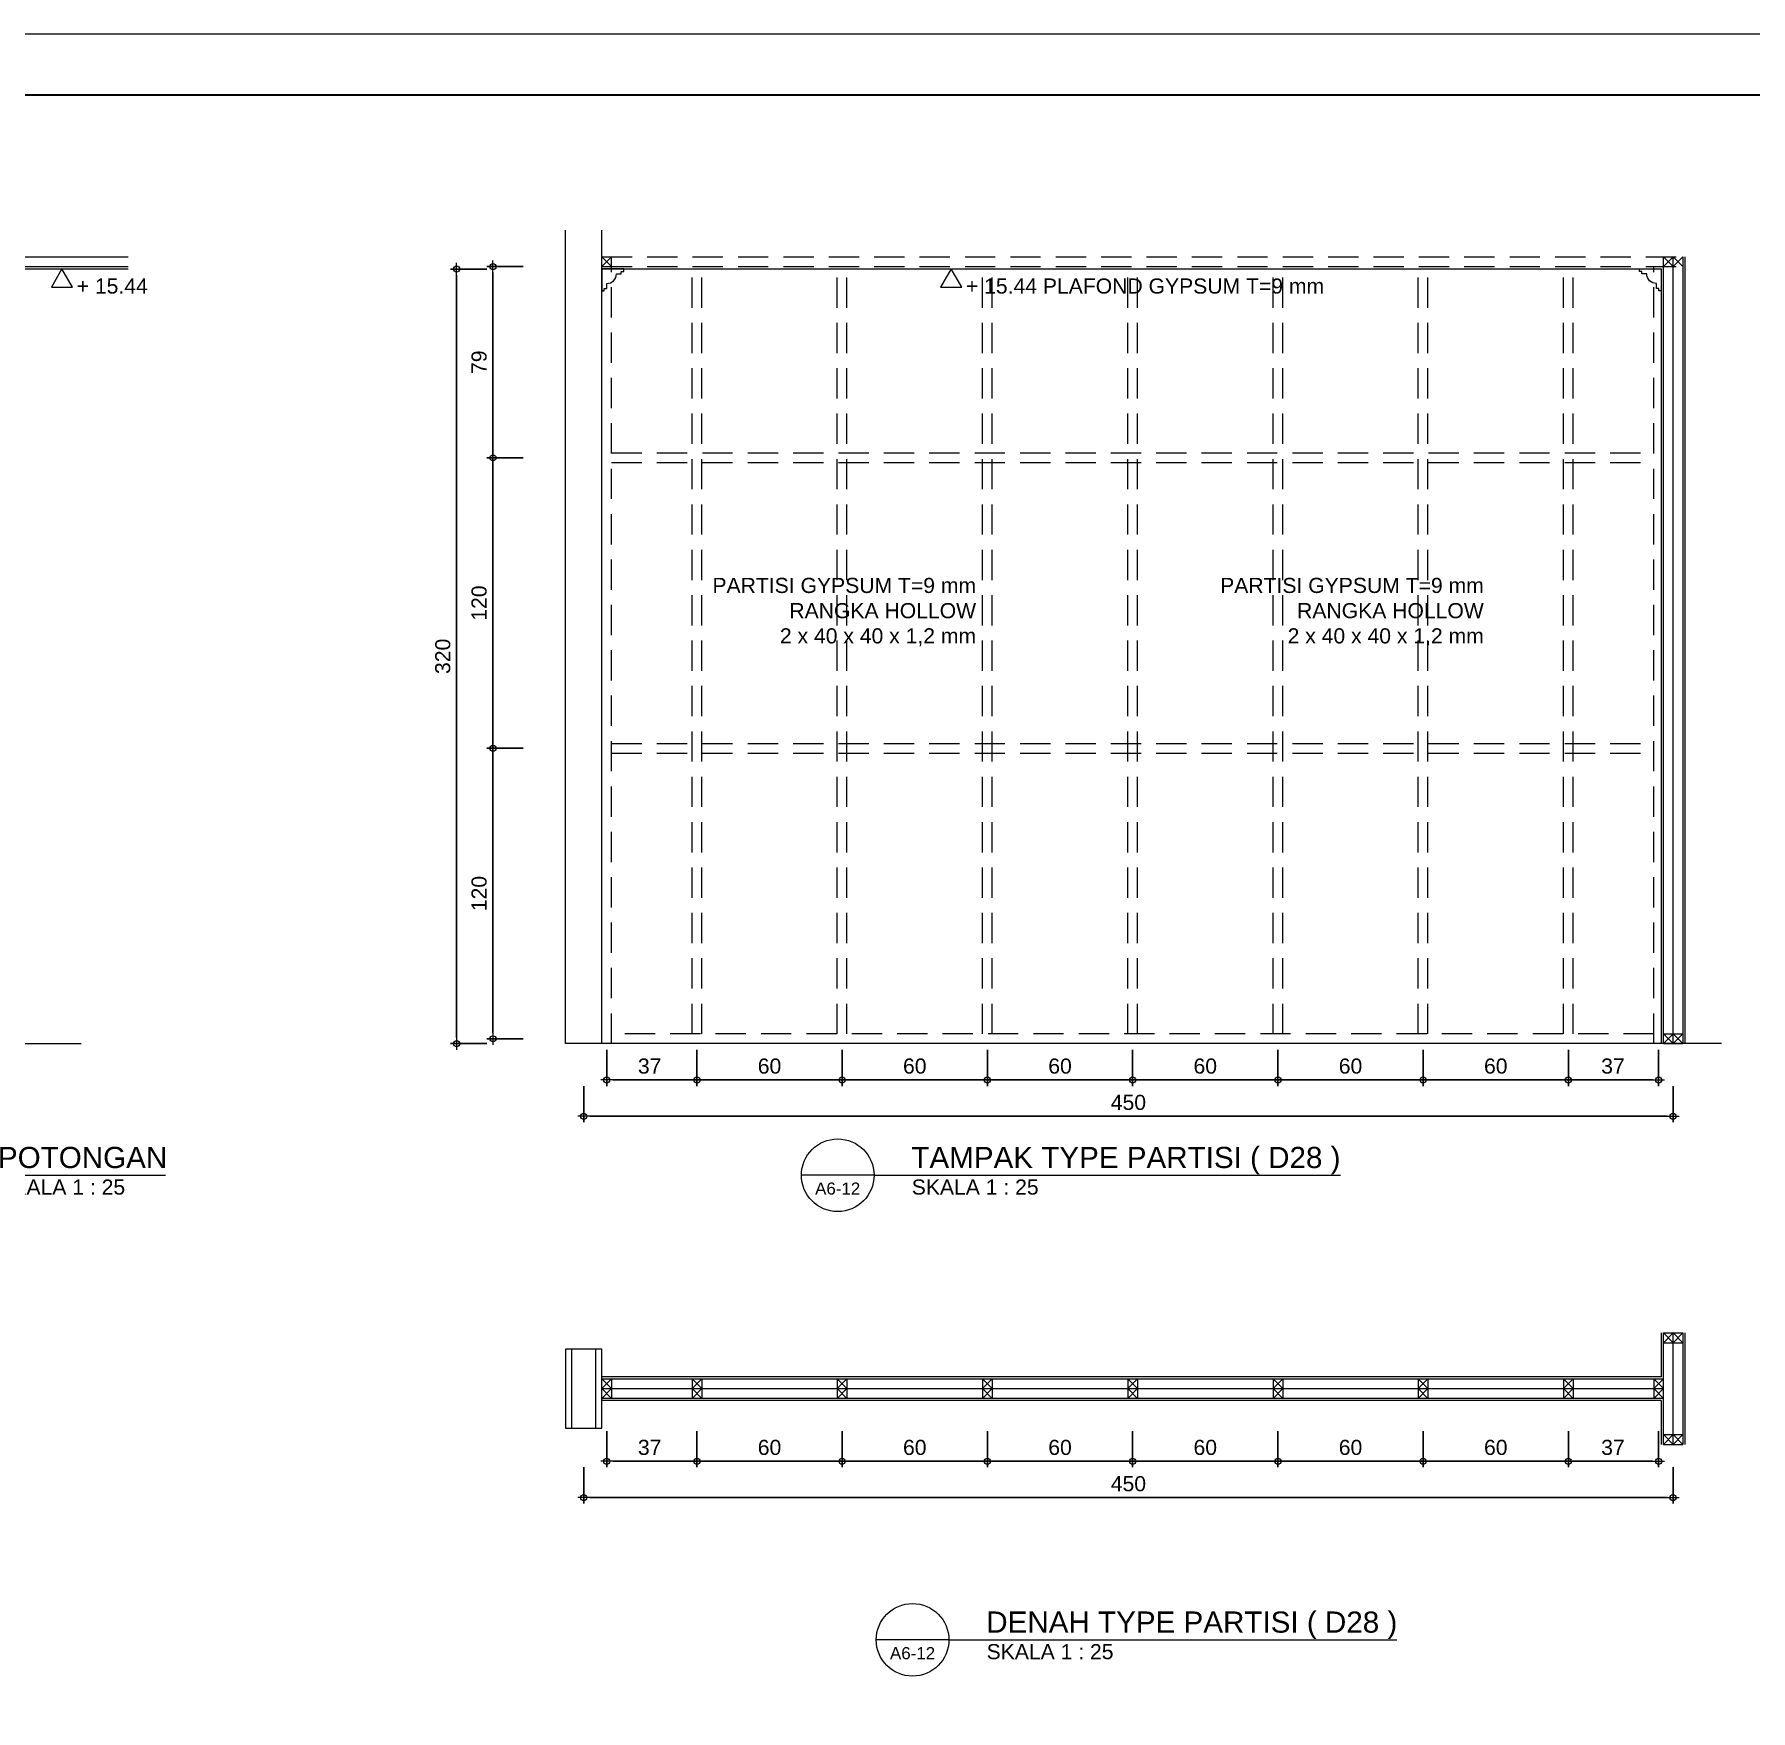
# Model space of a CAD drawing. Header units: millimetres. Extents: x -11 to 1625, y -267 to 180.
# Drawn here: x 940.45 to 968.81, y -19.7 to 8 of the extents above; entities that cross this region are included whole.
import ezdxf
from ezdxf.enums import TextEntityAlignment as Align

# ---------------------------------------------------------------- set-up
doc = ezdxf.new("R2010")
doc.units = ezdxf.units.MM
doc.linetypes.add('HIDDEN', pattern=[0.375, 0.25, -0.125])
for name, color, linetype, lineweight in [('ars', 11, 'Continuous', 5), ('dinding', 5, 'Continuous', 15), ('GRS KOP', 1, 'Continuous', 35), ('kop', 7, 'Continuous', 20), ('lan', 7, 'Continuous', 15), ('not', 7, 'Continuous', 20), ('PARTISI', 190, 'Continuous', 9), ('pla', 213, 'Continuous', 15), ('tem', 5, 'Continuous', 20), ('u', 6, 'Continuous', 20)]:
    doc.layers.add(name, color=color, linetype=linetype, lineweight=lineweight)
doc.styles.add('BARU', font='complex.shx')
doc.styles.add('S', font='SIMPLEX', dxfattribs={"width": 1.1})
doc.styles.get("Standard").update_dxf_attribs({"font": 'ARIALUNI.TTF'})
doc.dimstyles.new('SK-25', dxfattribs={"dimtxt": 0.25, "dimasz": 0.1, "dimexe": 0.1, "dimexo": 0, "dimgap": 0.1, "dimtad": 1, "dimdec": 0, "dimlfac": 25, "dimzin": 12, "dimdsep": 46, "dimtxsty": 'Standard', "dimblk": 'BULAT', "dimcen": 0.1, "dimclrd": 256, "dimadec": 0, "dimazin": 3, "dimtfac": 1, "dimtdec": 0, "dimtofl": 0, "dimtmove": 0, "dimatfit": 3, "dimldrblk": 'BULAT', "dimfxl": 0, "dimtolj": 1, "dimtzin": 0, "dimarcsym": 0})

# ---------------------------------------------------------------- blocks, each defined once
blk = doc.blocks.new('kop')
at = {"layer": 'GRS KOP'}
blk.add_lwpolyline([(1, 54), (83, 54), (83, 1), (1, 1)], close=True, dxfattribs=at)
at = {"layer": 'kop', "color": 7}
blk.add_line((84, 55), (0, 55), dxfattribs=at)
at = {"layer": 'kop', "style": 'BARU', "flags": 4}
for p, height in [((73.8, 5.4), 0.35), ((80.303, 5.382), 0.25), ((73.8, 4.9), 0.35), ((80.303, 4.882), 0.25), ((73.8, 4.4), 0.35), ((80.303, 4.382), 0.25)]:
    blk.add_attdef('-', p, '', height=height, dxfattribs=at)
at = {"layer": 'kop', "flags": 4}
for tag, p in [('AR-00', (78.057, 2.648)), ('00', (81.238, 2.647))]:
    blk.add_attdef(tag, text='', height=0.35, dxfattribs=at).set_placement(p, align=Align.MIDDLE)
blk = doc.blocks.new('PEILA')
blk.add_lwpolyline([(-0.188, -0.325), (0.188, -0.325), (0, 0)], close=True)
at = {"style": 'S', "width": 1.1, "flags": 4}
blk.add_attdef('CAT', (0.265, -0.289), '', height=0.2, dxfattribs=at)
blk = doc.blocks.new('Ndtpd')
blk.add_line((0.747, 0), (-0.747, 0))
blk.add_circle((0, 0), 0.747)
at = {"flags": 4}
for tag, height, p in [('NO', 0.5, (0, 0.148)), ('NOLBR', 0.3, (0, -0.398))]:
    blk.add_attdef(tag, text='', height=height, dxfattribs=at).set_placement(p, align=Align.CENTER)
for tag, p, height in [('NDTPD', (1.516, 0.148), 0.5), ('SKALA', (1.523, -0.398), 0.3)]:
    blk.add_attdef(tag, p, '', height=height, dxfattribs=at)
blk = doc.blocks.new('BULAT')
for p, q in [((-1, 0), (1, 0)), ((0, -1), (0, 1))]:
    blk.add_line(p, q)
blk.add_circle((0, 0), 0.5)
blk = doc.blocks.new('*D2703')
at = {"layer": 'Defpoints', "color": 0, "ltscale": 0.15}
for p in [(949.525, -15.679), (967.525, -15.679), (967.525, -16.179)]:
    blk.add_point(p, dxfattribs=at)
at = {"layer": 'u', "color": 0, "lineweight": -2, "ltscale": 0.15}
for p, q in [((949.525, -15.679), (949.525, -16.279)), ((967.525, -15.679), (967.525, -16.279))]:
    blk.add_line(p, q, dxfattribs=at)
at = {"layer": 'u', "lineweight": -2, "ltscale": 0.15}
blk.add_line((949.625, -16.179), (967.425, -16.179), dxfattribs=at)
at = {"layer": 'u', "lineweight": -2, "ltscale": 0.15, "xscale": 0.1, "yscale": 0.1, "zscale": 0.1, "rotation": 180}
blk.add_blockref('BULAT', (949.525, -16.179), dxfattribs=at)
at = {"layer": 'u', "lineweight": -2, "ltscale": 0.15, "xscale": 0.1, "yscale": 0.1, "zscale": 0.1}
blk.add_blockref('BULAT', (967.525, -16.179), dxfattribs=at)
at = {"layer": 'u', "color": 0, "ltscale": 0.15, "insert": (958.525, -15.951), "char_height": 0.25, "attachment_point": 5}
blk.add_mtext('\\A1;450', dxfattribs=at)
blk = doc.blocks.new('*D2704')
at = {"layer": 'Defpoints', "color": 0, "ltscale": 0.15}
for p in [(953.795, -15.079), (956.195, -15.079), (956.195, -15.579)]:
    blk.add_point(p, dxfattribs=at)
at = {"layer": 'u', "color": 0, "lineweight": -2, "ltscale": 0.15}
for p, q in [((953.795, -15.079), (953.795, -15.679)), ((956.195, -15.079), (956.195, -15.679))]:
    blk.add_line(p, q, dxfattribs=at)
at = {"layer": 'u', "lineweight": -2, "ltscale": 0.15}
blk.add_line((953.895, -15.579), (956.095, -15.579), dxfattribs=at)
at = {"layer": 'u', "lineweight": -2, "ltscale": 0.15, "xscale": 0.1, "yscale": 0.1, "zscale": 0.1, "rotation": 180}
blk.add_blockref('BULAT', (953.795, -15.579), dxfattribs=at)
at = {"layer": 'u', "lineweight": -2, "ltscale": 0.15, "xscale": 0.1, "yscale": 0.1, "zscale": 0.1}
blk.add_blockref('BULAT', (956.195, -15.579), dxfattribs=at)
at = {"layer": 'u', "color": 0, "ltscale": 0.15, "insert": (954.995, -15.351), "char_height": 0.25, "attachment_point": 5}
blk.add_mtext('\\A1;60', dxfattribs=at)
blk = doc.blocks.new('*D2705')
at = {"layer": 'Defpoints', "color": 0, "ltscale": 0.15}
for p in [(951.395, -15.079), (953.795, -15.079), (953.795, -15.579)]:
    blk.add_point(p, dxfattribs=at)
at = {"layer": 'u', "color": 0, "lineweight": -2, "ltscale": 0.15}
for p, q in [((951.395, -15.079), (951.395, -15.679)), ((953.795, -15.079), (953.795, -15.679))]:
    blk.add_line(p, q, dxfattribs=at)
at = {"layer": 'u', "lineweight": -2, "ltscale": 0.15}
blk.add_line((951.495, -15.579), (953.695, -15.579), dxfattribs=at)
at = {"layer": 'u', "lineweight": -2, "ltscale": 0.15, "xscale": 0.1, "yscale": 0.1, "zscale": 0.1, "rotation": 180}
blk.add_blockref('BULAT', (951.395, -15.579), dxfattribs=at)
at = {"layer": 'u', "lineweight": -2, "ltscale": 0.15, "xscale": 0.1, "yscale": 0.1, "zscale": 0.1}
blk.add_blockref('BULAT', (953.795, -15.579), dxfattribs=at)
at = {"layer": 'u', "color": 0, "ltscale": 0.15, "insert": (952.595, -15.351), "char_height": 0.25, "attachment_point": 5}
blk.add_mtext('\\A1;60', dxfattribs=at)
blk = doc.blocks.new('*D2706')
at = {"layer": 'Defpoints', "color": 0, "ltscale": 0.15}
for p in [(949.905, -15.079), (951.395, -15.079), (951.395, -15.579)]:
    blk.add_point(p, dxfattribs=at)
at = {"layer": 'u', "color": 0, "lineweight": -2, "ltscale": 0.15}
for p, q in [((949.905, -15.079), (949.905, -15.679)), ((951.395, -15.079), (951.395, -15.679))]:
    blk.add_line(p, q, dxfattribs=at)
at = {"layer": 'u', "lineweight": -2, "ltscale": 0.15}
blk.add_line((950.005, -15.579), (951.295, -15.579), dxfattribs=at)
at = {"layer": 'u', "lineweight": -2, "ltscale": 0.15, "xscale": 0.1, "yscale": 0.1, "zscale": 0.1, "rotation": 180}
blk.add_blockref('BULAT', (949.905, -15.579), dxfattribs=at)
at = {"layer": 'u', "lineweight": -2, "ltscale": 0.15, "xscale": 0.1, "yscale": 0.1, "zscale": 0.1}
blk.add_blockref('BULAT', (951.395, -15.579), dxfattribs=at)
at = {"layer": 'u', "color": 0, "ltscale": 0.15, "insert": (950.615, -15.351), "char_height": 0.25, "attachment_point": 5}
blk.add_mtext('\\A1;37', dxfattribs=at)
blk = doc.blocks.new('*D2707')
at = {"layer": 'Defpoints', "color": 0, "ltscale": 0.15}
for p in [(956.195, -15.079), (958.595, -15.079), (958.595, -15.579)]:
    blk.add_point(p, dxfattribs=at)
at = {"layer": 'u', "color": 0, "lineweight": -2, "ltscale": 0.15}
for p, q in [((956.195, -15.079), (956.195, -15.679)), ((958.595, -15.079), (958.595, -15.679))]:
    blk.add_line(p, q, dxfattribs=at)
at = {"layer": 'u', "lineweight": -2, "ltscale": 0.15}
blk.add_line((956.295, -15.579), (958.495, -15.579), dxfattribs=at)
at = {"layer": 'u', "lineweight": -2, "ltscale": 0.15, "xscale": 0.1, "yscale": 0.1, "zscale": 0.1, "rotation": 180}
blk.add_blockref('BULAT', (956.195, -15.579), dxfattribs=at)
at = {"layer": 'u', "lineweight": -2, "ltscale": 0.15, "xscale": 0.1, "yscale": 0.1, "zscale": 0.1}
blk.add_blockref('BULAT', (958.595, -15.579), dxfattribs=at)
at = {"layer": 'u', "color": 0, "ltscale": 0.15, "insert": (957.395, -15.351), "char_height": 0.25, "attachment_point": 5}
blk.add_mtext('\\A1;60', dxfattribs=at)
blk = doc.blocks.new('*D2708')
at = {"layer": 'Defpoints', "color": 0, "ltscale": 0.15}
for p in [(958.595, -15.079), (960.995, -15.079), (960.995, -15.579)]:
    blk.add_point(p, dxfattribs=at)
at = {"layer": 'u', "color": 0, "lineweight": -2, "ltscale": 0.15}
for p, q in [((958.595, -15.079), (958.595, -15.679)), ((960.995, -15.079), (960.995, -15.679))]:
    blk.add_line(p, q, dxfattribs=at)
at = {"layer": 'u', "lineweight": -2, "ltscale": 0.15}
blk.add_line((958.695, -15.579), (960.895, -15.579), dxfattribs=at)
at = {"layer": 'u', "lineweight": -2, "ltscale": 0.15, "xscale": 0.1, "yscale": 0.1, "zscale": 0.1, "rotation": 180}
blk.add_blockref('BULAT', (958.595, -15.579), dxfattribs=at)
at = {"layer": 'u', "lineweight": -2, "ltscale": 0.15, "xscale": 0.1, "yscale": 0.1, "zscale": 0.1}
blk.add_blockref('BULAT', (960.995, -15.579), dxfattribs=at)
at = {"layer": 'u', "color": 0, "ltscale": 0.15, "insert": (959.795, -15.351), "char_height": 0.25, "attachment_point": 5}
blk.add_mtext('\\A1;60', dxfattribs=at)
blk = doc.blocks.new('*D2709')
at = {"layer": 'Defpoints', "color": 0, "ltscale": 0.15}
for p in [(960.995, -15.079), (963.395, -15.079), (963.395, -15.579)]:
    blk.add_point(p, dxfattribs=at)
at = {"layer": 'u', "color": 0, "lineweight": -2, "ltscale": 0.15}
for p, q in [((960.995, -15.079), (960.995, -15.679)), ((963.395, -15.079), (963.395, -15.679))]:
    blk.add_line(p, q, dxfattribs=at)
at = {"layer": 'u', "lineweight": -2, "ltscale": 0.15}
blk.add_line((961.095, -15.579), (963.295, -15.579), dxfattribs=at)
at = {"layer": 'u', "lineweight": -2, "ltscale": 0.15, "xscale": 0.1, "yscale": 0.1, "zscale": 0.1, "rotation": 180}
blk.add_blockref('BULAT', (960.995, -15.579), dxfattribs=at)
at = {"layer": 'u', "lineweight": -2, "ltscale": 0.15, "xscale": 0.1, "yscale": 0.1, "zscale": 0.1}
blk.add_blockref('BULAT', (963.395, -15.579), dxfattribs=at)
at = {"layer": 'u', "color": 0, "ltscale": 0.15, "insert": (962.195, -15.351), "char_height": 0.25, "attachment_point": 5}
blk.add_mtext('\\A1;60', dxfattribs=at)
blk = doc.blocks.new('*D2710')
at = {"layer": 'Defpoints', "color": 0, "ltscale": 0.15}
for p in [(963.395, -15.079), (965.795, -15.079), (965.795, -15.579)]:
    blk.add_point(p, dxfattribs=at)
at = {"layer": 'u', "color": 0, "lineweight": -2, "ltscale": 0.15}
for p, q in [((963.395, -15.079), (963.395, -15.679)), ((965.795, -15.079), (965.795, -15.679))]:
    blk.add_line(p, q, dxfattribs=at)
at = {"layer": 'u', "lineweight": -2, "ltscale": 0.15}
blk.add_line((963.495, -15.579), (965.695, -15.579), dxfattribs=at)
at = {"layer": 'u', "lineweight": -2, "ltscale": 0.15, "xscale": 0.1, "yscale": 0.1, "zscale": 0.1, "rotation": 180}
blk.add_blockref('BULAT', (963.395, -15.579), dxfattribs=at)
at = {"layer": 'u', "lineweight": -2, "ltscale": 0.15, "xscale": 0.1, "yscale": 0.1, "zscale": 0.1}
blk.add_blockref('BULAT', (965.795, -15.579), dxfattribs=at)
at = {"layer": 'u', "color": 0, "ltscale": 0.15, "insert": (964.595, -15.351), "char_height": 0.25, "attachment_point": 5}
blk.add_mtext('\\A1;60', dxfattribs=at)
blk = doc.blocks.new('*D2711')
at = {"layer": 'Defpoints', "color": 0, "ltscale": 0.15}
for p in [(949.525, -9.378), (967.525, -9.378), (967.525, -9.878)]:
    blk.add_point(p, dxfattribs=at)
at = {"layer": 'u', "color": 0, "lineweight": -2, "ltscale": 0.15}
for p, q in [((949.525, -9.378), (949.525, -9.978)), ((967.525, -9.378), (967.525, -9.978))]:
    blk.add_line(p, q, dxfattribs=at)
at = {"layer": 'u', "lineweight": -2, "ltscale": 0.15}
blk.add_line((949.625, -9.878), (967.425, -9.878), dxfattribs=at)
at = {"layer": 'u', "lineweight": -2, "ltscale": 0.15, "xscale": 0.1, "yscale": 0.1, "zscale": 0.1, "rotation": 180}
blk.add_blockref('BULAT', (949.525, -9.878), dxfattribs=at)
at = {"layer": 'u', "lineweight": -2, "ltscale": 0.15, "xscale": 0.1, "yscale": 0.1, "zscale": 0.1}
blk.add_blockref('BULAT', (967.525, -9.878), dxfattribs=at)
at = {"layer": 'u', "color": 0, "ltscale": 0.15, "insert": (958.525, -9.65), "char_height": 0.25, "attachment_point": 5}
blk.add_mtext('\\A1;450', dxfattribs=at)
blk = doc.blocks.new('*D2712')
at = {"layer": 'Defpoints', "color": 0, "ltscale": 0.15}
for p in [(948.525, -3.798), (948.025, -8.598), (948.525, -8.598)]:
    blk.add_point(p, dxfattribs=at)
at = {"layer": 'u', "color": 0, "lineweight": -2, "ltscale": 0.15}
for p, q in [((948.525, -3.798), (947.925, -3.798)), ((948.525, -8.598), (947.925, -8.598))]:
    blk.add_line(p, q, dxfattribs=at)
at = {"layer": 'u', "lineweight": -2, "ltscale": 0.15}
blk.add_line((948.025, -3.898), (948.025, -8.498), dxfattribs=at)
at = {"layer": 'u', "lineweight": -2, "ltscale": 0.15, "xscale": 0.1, "yscale": 0.1, "zscale": 0.1}
for p, rotation in [((948.025, -3.798), 90), ((948.025, -8.598), 270)]:
    blk.add_blockref('BULAT', p, dxfattribs=dict(at, rotation=rotation))
at = {"layer": 'u', "color": 0, "ltscale": 0.15, "insert": (947.797, -6.198), "char_height": 0.25, "attachment_point": 5, "rotation": 90}
blk.add_mtext('\\A1;120', dxfattribs=at)
blk = doc.blocks.new('*D2713')
at = {"layer": 'Defpoints', "color": 0, "ltscale": 0.15}
for p in [(947.925, 4.122), (947.425, -8.678), (947.925, -8.678)]:
    blk.add_point(p, dxfattribs=at)
at = {"layer": 'u', "color": 0, "lineweight": -2, "ltscale": 0.15}
for p, q in [((947.925, 4.122), (947.325, 4.122)), ((947.925, -8.678), (947.325, -8.678))]:
    blk.add_line(p, q, dxfattribs=at)
at = {"layer": 'u', "lineweight": -2, "ltscale": 0.15}
blk.add_line((947.425, 4.022), (947.425, -8.578), dxfattribs=at)
at = {"layer": 'u', "lineweight": -2, "ltscale": 0.15, "xscale": 0.1, "yscale": 0.1, "zscale": 0.1}
for p, rotation in [((947.425, 4.122), 90), ((947.425, -8.678), 270)]:
    blk.add_blockref('BULAT', p, dxfattribs=dict(at, rotation=rotation))
at = {"layer": 'u', "color": 0, "ltscale": 0.15, "insert": (947.197, -2.278), "char_height": 0.25, "attachment_point": 5, "rotation": 90}
blk.add_mtext('\\A1;320', dxfattribs=at)
blk = doc.blocks.new('*D2714')
at = {"layer": 'Defpoints', "color": 0, "ltscale": 0.15}
for p in [(948.525, 1.002), (948.025, -3.798), (948.525, -3.798)]:
    blk.add_point(p, dxfattribs=at)
at = {"layer": 'u', "color": 0, "lineweight": -2, "ltscale": 0.15}
for p, q in [((948.525, 1.002), (947.925, 1.002)), ((948.525, -3.798), (947.925, -3.798))]:
    blk.add_line(p, q, dxfattribs=at)
at = {"layer": 'u', "lineweight": -2, "ltscale": 0.15}
blk.add_line((948.025, 0.902), (948.025, -3.698), dxfattribs=at)
at = {"layer": 'u', "lineweight": -2, "ltscale": 0.15, "xscale": 0.1, "yscale": 0.1, "zscale": 0.1}
for p, rotation in [((948.025, 1.002), 90), ((948.025, -3.798), 270)]:
    blk.add_blockref('BULAT', p, dxfattribs=dict(at, rotation=rotation))
at = {"layer": 'u', "color": 0, "ltscale": 0.15, "insert": (947.797, -1.398), "char_height": 0.25, "attachment_point": 5, "rotation": 90}
blk.add_mtext('\\A1;120', dxfattribs=at)
blk = doc.blocks.new('*D2715')
at = {"layer": 'Defpoints', "color": 0, "ltscale": 0.15}
for p in [(948.525, 4.162), (948.025, 1.002), (948.525, 1.002)]:
    blk.add_point(p, dxfattribs=at)
at = {"layer": 'u', "color": 0, "lineweight": -2, "ltscale": 0.15}
for p, q in [((948.525, 4.162), (947.925, 4.162)), ((948.525, 1.002), (947.925, 1.002))]:
    blk.add_line(p, q, dxfattribs=at)
at = {"layer": 'u', "lineweight": -2, "ltscale": 0.15}
blk.add_line((948.025, 4.062), (948.025, 1.102), dxfattribs=at)
at = {"layer": 'u', "lineweight": -2, "ltscale": 0.15, "xscale": 0.1, "yscale": 0.1, "zscale": 0.1}
for p, rotation in [((948.025, 4.162), 90), ((948.025, 1.002), 270)]:
    blk.add_blockref('BULAT', p, dxfattribs=dict(at, rotation=rotation))
at = {"layer": 'u', "color": 0, "ltscale": 0.15, "insert": (947.797, 2.582), "char_height": 0.25, "attachment_point": 5, "rotation": 90}
blk.add_mtext('\\A1;79', dxfattribs=at)
blk = doc.blocks.new('*D2716')
at = {"layer": 'Defpoints', "color": 0, "ltscale": 0.15}
for p in [(965.795, -15.079), (967.285, -15.079), (967.285, -15.579)]:
    blk.add_point(p, dxfattribs=at)
at = {"layer": 'u', "color": 0, "lineweight": -2, "ltscale": 0.15}
for p, q in [((965.795, -15.079), (965.795, -15.679)), ((967.285, -15.079), (967.285, -15.679))]:
    blk.add_line(p, q, dxfattribs=at)
at = {"layer": 'u', "lineweight": -2, "ltscale": 0.15}
blk.add_line((965.895, -15.579), (967.185, -15.579), dxfattribs=at)
at = {"layer": 'u', "lineweight": -2, "ltscale": 0.15, "xscale": 0.1, "yscale": 0.1, "zscale": 0.1, "rotation": 180}
blk.add_blockref('BULAT', (965.795, -15.579), dxfattribs=at)
at = {"layer": 'u', "lineweight": -2, "ltscale": 0.15, "xscale": 0.1, "yscale": 0.1, "zscale": 0.1}
blk.add_blockref('BULAT', (967.285, -15.579), dxfattribs=at)
at = {"layer": 'u', "color": 0, "ltscale": 0.15, "insert": (966.531, -15.351), "char_height": 0.25, "attachment_point": 5}
blk.add_mtext('\\A1;37', dxfattribs=at)
blk = doc.blocks.new('*D2717')
at = {"layer": 'Defpoints', "color": 0, "ltscale": 0.15}
for p in [(953.795, -8.778), (956.195, -8.778), (956.195, -9.278)]:
    blk.add_point(p, dxfattribs=at)
at = {"layer": 'u', "color": 0, "lineweight": -2, "ltscale": 0.15}
for p, q in [((953.795, -8.778), (953.795, -9.378)), ((956.195, -8.778), (956.195, -9.378))]:
    blk.add_line(p, q, dxfattribs=at)
at = {"layer": 'u', "lineweight": -2, "ltscale": 0.15}
blk.add_line((953.895, -9.278), (956.095, -9.278), dxfattribs=at)
at = {"layer": 'u', "lineweight": -2, "ltscale": 0.15, "xscale": 0.1, "yscale": 0.1, "zscale": 0.1, "rotation": 180}
blk.add_blockref('BULAT', (953.795, -9.278), dxfattribs=at)
at = {"layer": 'u', "lineweight": -2, "ltscale": 0.15, "xscale": 0.1, "yscale": 0.1, "zscale": 0.1}
blk.add_blockref('BULAT', (956.195, -9.278), dxfattribs=at)
at = {"layer": 'u', "color": 0, "ltscale": 0.15, "insert": (954.995, -9.05), "char_height": 0.25, "attachment_point": 5}
blk.add_mtext('\\A1;60', dxfattribs=at)
blk = doc.blocks.new('*D2718')
at = {"layer": 'Defpoints', "color": 0, "ltscale": 0.15}
for p in [(951.395, -8.778), (953.795, -8.778), (953.795, -9.278)]:
    blk.add_point(p, dxfattribs=at)
at = {"layer": 'u', "color": 0, "lineweight": -2, "ltscale": 0.15}
for p, q in [((951.395, -8.778), (951.395, -9.378)), ((953.795, -8.778), (953.795, -9.378))]:
    blk.add_line(p, q, dxfattribs=at)
at = {"layer": 'u', "lineweight": -2, "ltscale": 0.15}
blk.add_line((951.495, -9.278), (953.695, -9.278), dxfattribs=at)
at = {"layer": 'u', "lineweight": -2, "ltscale": 0.15, "xscale": 0.1, "yscale": 0.1, "zscale": 0.1, "rotation": 180}
blk.add_blockref('BULAT', (951.395, -9.278), dxfattribs=at)
at = {"layer": 'u', "lineweight": -2, "ltscale": 0.15, "xscale": 0.1, "yscale": 0.1, "zscale": 0.1}
blk.add_blockref('BULAT', (953.795, -9.278), dxfattribs=at)
at = {"layer": 'u', "color": 0, "ltscale": 0.15, "insert": (952.595, -9.05), "char_height": 0.25, "attachment_point": 5}
blk.add_mtext('\\A1;60', dxfattribs=at)
blk = doc.blocks.new('*D2719')
at = {"layer": 'Defpoints', "color": 0, "ltscale": 0.15}
for p in [(949.905, -8.778), (951.395, -8.778), (951.395, -9.278)]:
    blk.add_point(p, dxfattribs=at)
at = {"layer": 'u', "color": 0, "lineweight": -2, "ltscale": 0.15}
for p, q in [((949.905, -8.778), (949.905, -9.378)), ((951.395, -8.778), (951.395, -9.378))]:
    blk.add_line(p, q, dxfattribs=at)
at = {"layer": 'u', "lineweight": -2, "ltscale": 0.15}
blk.add_line((950.005, -9.278), (951.295, -9.278), dxfattribs=at)
at = {"layer": 'u', "lineweight": -2, "ltscale": 0.15, "xscale": 0.1, "yscale": 0.1, "zscale": 0.1, "rotation": 180}
blk.add_blockref('BULAT', (949.905, -9.278), dxfattribs=at)
at = {"layer": 'u', "lineweight": -2, "ltscale": 0.15, "xscale": 0.1, "yscale": 0.1, "zscale": 0.1}
blk.add_blockref('BULAT', (951.395, -9.278), dxfattribs=at)
at = {"layer": 'u', "color": 0, "ltscale": 0.15, "insert": (950.615, -9.05), "char_height": 0.25, "attachment_point": 5}
blk.add_mtext('\\A1;37', dxfattribs=at)
blk = doc.blocks.new('*D2720')
at = {"layer": 'Defpoints', "color": 0, "ltscale": 0.15}
for p in [(956.195, -8.778), (958.595, -8.778), (958.595, -9.278)]:
    blk.add_point(p, dxfattribs=at)
at = {"layer": 'u', "color": 0, "lineweight": -2, "ltscale": 0.15}
for p, q in [((956.195, -8.778), (956.195, -9.378)), ((958.595, -8.778), (958.595, -9.378))]:
    blk.add_line(p, q, dxfattribs=at)
at = {"layer": 'u', "lineweight": -2, "ltscale": 0.15}
blk.add_line((956.295, -9.278), (958.495, -9.278), dxfattribs=at)
at = {"layer": 'u', "lineweight": -2, "ltscale": 0.15, "xscale": 0.1, "yscale": 0.1, "zscale": 0.1, "rotation": 180}
blk.add_blockref('BULAT', (956.195, -9.278), dxfattribs=at)
at = {"layer": 'u', "lineweight": -2, "ltscale": 0.15, "xscale": 0.1, "yscale": 0.1, "zscale": 0.1}
blk.add_blockref('BULAT', (958.595, -9.278), dxfattribs=at)
at = {"layer": 'u', "color": 0, "ltscale": 0.15, "insert": (957.395, -9.05), "char_height": 0.25, "attachment_point": 5}
blk.add_mtext('\\A1;60', dxfattribs=at)
blk = doc.blocks.new('*D2721')
at = {"layer": 'Defpoints', "color": 0, "ltscale": 0.15}
for p in [(958.595, -8.778), (960.995, -8.778), (960.995, -9.278)]:
    blk.add_point(p, dxfattribs=at)
at = {"layer": 'u', "color": 0, "lineweight": -2, "ltscale": 0.15}
for p, q in [((958.595, -8.778), (958.595, -9.378)), ((960.995, -8.778), (960.995, -9.378))]:
    blk.add_line(p, q, dxfattribs=at)
at = {"layer": 'u', "lineweight": -2, "ltscale": 0.15}
blk.add_line((958.695, -9.278), (960.895, -9.278), dxfattribs=at)
at = {"layer": 'u', "lineweight": -2, "ltscale": 0.15, "xscale": 0.1, "yscale": 0.1, "zscale": 0.1, "rotation": 180}
blk.add_blockref('BULAT', (958.595, -9.278), dxfattribs=at)
at = {"layer": 'u', "lineweight": -2, "ltscale": 0.15, "xscale": 0.1, "yscale": 0.1, "zscale": 0.1}
blk.add_blockref('BULAT', (960.995, -9.278), dxfattribs=at)
at = {"layer": 'u', "color": 0, "ltscale": 0.15, "insert": (959.795, -9.05), "char_height": 0.25, "attachment_point": 5}
blk.add_mtext('\\A1;60', dxfattribs=at)
blk = doc.blocks.new('*D2722')
at = {"layer": 'Defpoints', "color": 0, "ltscale": 0.15}
for p in [(960.995, -8.778), (963.395, -8.778), (963.395, -9.278)]:
    blk.add_point(p, dxfattribs=at)
at = {"layer": 'u', "color": 0, "lineweight": -2, "ltscale": 0.15}
for p, q in [((960.995, -8.778), (960.995, -9.378)), ((963.395, -8.778), (963.395, -9.378))]:
    blk.add_line(p, q, dxfattribs=at)
at = {"layer": 'u', "lineweight": -2, "ltscale": 0.15}
blk.add_line((961.095, -9.278), (963.295, -9.278), dxfattribs=at)
at = {"layer": 'u', "lineweight": -2, "ltscale": 0.15, "xscale": 0.1, "yscale": 0.1, "zscale": 0.1, "rotation": 180}
blk.add_blockref('BULAT', (960.995, -9.278), dxfattribs=at)
at = {"layer": 'u', "lineweight": -2, "ltscale": 0.15, "xscale": 0.1, "yscale": 0.1, "zscale": 0.1}
blk.add_blockref('BULAT', (963.395, -9.278), dxfattribs=at)
at = {"layer": 'u', "color": 0, "ltscale": 0.15, "insert": (962.195, -9.05), "char_height": 0.25, "attachment_point": 5}
blk.add_mtext('\\A1;60', dxfattribs=at)
blk = doc.blocks.new('*D2723')
at = {"layer": 'Defpoints', "color": 0, "ltscale": 0.15}
for p in [(963.395, -8.778), (965.795, -8.778), (965.795, -9.278)]:
    blk.add_point(p, dxfattribs=at)
at = {"layer": 'u', "color": 0, "lineweight": -2, "ltscale": 0.15}
for p, q in [((963.395, -8.778), (963.395, -9.378)), ((965.795, -8.778), (965.795, -9.378))]:
    blk.add_line(p, q, dxfattribs=at)
at = {"layer": 'u', "lineweight": -2, "ltscale": 0.15}
blk.add_line((963.495, -9.278), (965.695, -9.278), dxfattribs=at)
at = {"layer": 'u', "lineweight": -2, "ltscale": 0.15, "xscale": 0.1, "yscale": 0.1, "zscale": 0.1, "rotation": 180}
blk.add_blockref('BULAT', (963.395, -9.278), dxfattribs=at)
at = {"layer": 'u', "lineweight": -2, "ltscale": 0.15, "xscale": 0.1, "yscale": 0.1, "zscale": 0.1}
blk.add_blockref('BULAT', (965.795, -9.278), dxfattribs=at)
at = {"layer": 'u', "color": 0, "ltscale": 0.15, "insert": (964.595, -9.05), "char_height": 0.25, "attachment_point": 5}
blk.add_mtext('\\A1;60', dxfattribs=at)
blk = doc.blocks.new('*D2724')
at = {"layer": 'Defpoints', "color": 0, "ltscale": 0.15}
for p in [(965.795, -8.778), (967.285, -8.778), (967.285, -9.278)]:
    blk.add_point(p, dxfattribs=at)
at = {"layer": 'u', "color": 0, "lineweight": -2, "ltscale": 0.15}
for p, q in [((965.795, -8.778), (965.795, -9.378)), ((967.285, -8.778), (967.285, -9.378))]:
    blk.add_line(p, q, dxfattribs=at)
at = {"layer": 'u', "lineweight": -2, "ltscale": 0.15}
blk.add_line((965.895, -9.278), (967.185, -9.278), dxfattribs=at)
at = {"layer": 'u', "lineweight": -2, "ltscale": 0.15, "xscale": 0.1, "yscale": 0.1, "zscale": 0.1, "rotation": 180}
blk.add_blockref('BULAT', (965.795, -9.278), dxfattribs=at)
at = {"layer": 'u', "lineweight": -2, "ltscale": 0.15, "xscale": 0.1, "yscale": 0.1, "zscale": 0.1}
blk.add_blockref('BULAT', (967.285, -9.278), dxfattribs=at)
at = {"layer": 'u', "color": 0, "ltscale": 0.15, "insert": (966.531, -9.05), "char_height": 0.25, "attachment_point": 5}
blk.add_mtext('\\A1;37', dxfattribs=at)

msp = doc.modelspace()

# ---------------------------------------------------------------- linework, layer by layer
at = {"layer": 'ars'}
for p, q in [((949.8250781, 4.1624623), (949.9850781, 4.3224623)), ((949.8250781, 4.3224623), (949.9850781, 4.1624623)), ((967.5250781, 4.1624623), (967.3650781, 4.3224623)), ((967.5250781, 4.3224623), (967.3650781, 4.1624623)), ((967.6850781, 4.1624623), (967.5250781, 4.3224623)), ((967.6850781, 4.3224623), (967.5250781, 4.1624623)), ((967.7210781, 4.3224623), (967.7210781, -8.6775377)), ((940.0272805, 4.1224623), (941.9976579, 4.1224623)), ((949.8250781, 4.1224623), (967.3290781, 4.1224623)), ((967.3290781, 4.1224623), (967.3290781, -8.6775377)), ((967.5250781, -8.5175377), (967.3650781, -8.6775377)), ((967.5250781, -8.6775377), (967.3650781, -8.5175377)), ((967.6850781, -8.6775377), (967.5250781, -8.5175377)), ((967.6850781, -8.5175377), (967.5250781, -8.6775377)), ((967.3290781, -13.4590894), (967.3290781, -14.1830894)), ((967.5250781, -13.6190894), (967.3650781, -13.4590894)), ((967.5250781, -13.4590894), (967.3650781, -13.6190894)), ((967.6850781, -13.4590894), (967.5250781, -13.6190894)), ((967.6850781, -13.6190894), (967.5250781, -13.4590894)), ((967.7210781, -13.4590894), (967.7210781, -15.2990894)), ((967.3290781, -14.1830894), (949.8250781, -14.1830894)), ((949.9850781, -14.3790894), (949.8250781, -14.2190894)), ((949.8250781, -14.3790894), (949.9850781, -14.2190894)), ((949.8250781, -14.5390894), (949.9850781, -14.3790894)), ((949.9850781, -14.5390894), (949.8250781, -14.3790894)), ((951.4750781, -14.3790894), (951.3150781, -14.2190894)), ((951.3150781, -14.3790894), (951.4750781, -14.2190894)), ((951.3150781, -14.5390894), (951.4750781, -14.3790894)), ((951.4750781, -14.5390894), (951.3150781, -14.3790894)), ((953.8750781, -14.3790894), (953.7150781, -14.2190894)), ((953.7150781, -14.3790894), (953.8750781, -14.2190894)), ((953.7150781, -14.5390894), (953.8750781, -14.3790894)), ((953.8750781, -14.5390894), (953.7150781, -14.3790894)), ((956.2750781, -14.3790894), (956.1150781, -14.2190894)), ((956.1150781, -14.3790894), (956.2750781, -14.2190894)), ((956.1150781, -14.5390894), (956.2750781, -14.3790894)), ((956.2750781, -14.5390894), (956.1150781, -14.3790894)), ((958.6750781, -14.3790894), (958.5150781, -14.2190894)), ((958.5150781, -14.3790894), (958.6750781, -14.2190894)), ((958.5150781, -14.5390894), (958.6750781, -14.3790894)), ((958.6750781, -14.5390894), (958.5150781, -14.3790894)), ((961.0750781, -14.3790894), (960.9150781, -14.2190894)), ((960.9150781, -14.3790894), (961.0750781, -14.2190894)), ((960.9150781, -14.5390894), (961.0750781, -14.3790894)), ((961.0750781, -14.5390894), (960.9150781, -14.3790894)), ((963.4750781, -14.3790894), (963.3150781, -14.2190894)), ((963.3150781, -14.3790894), (963.4750781, -14.2190894)), ((963.3150781, -14.5390894), (963.4750781, -14.3790894)), ((963.4750781, -14.5390894), (963.3150781, -14.3790894)), ((965.8750781, -14.3790894), (965.7150781, -14.2190894)), ((965.7150781, -14.3790894), (965.8750781, -14.2190894)), ((965.7150781, -14.5390894), (965.8750781, -14.3790894)), ((965.8750781, -14.5390894), (965.7150781, -14.3790894)), ((967.3650781, -14.3790894), (967.2050781, -14.2190894)), ((967.2050781, -14.3790894), (967.3650781, -14.2190894)), ((967.2050781, -14.5390894), (967.3650781, -14.3790894)), ((967.3650781, -14.5390894), (967.2050781, -14.3790894)), ((967.3290781, -14.5750894), (949.8250781, -14.5750894)), ((967.3290781, -14.5750894), (967.3290781, -15.2990894)), ((967.5250781, -15.1390894), (967.3650781, -15.2990894)), ((967.5250781, -15.2990894), (967.3650781, -15.1390894)), ((967.6850781, -15.2990894), (967.5250781, -15.1390894)), ((967.6850781, -15.1390894), (967.5250781, -15.2990894))]:
    msp.add_line(p, q, dxfattribs=at)
msp.add_lwpolyline([(949.7250781, -15.0324227), (949.7250781, -13.725756), (949.3250781, -13.725756), (949.3250781, -15.0324227)], close=True, dxfattribs=at)
at = {"layer": 'dinding'}
msp.add_lwpolyline([(949.8250781, -15.0324227), (949.8250781, -13.725756), (949.2250781, -13.725756), (949.2250781, -15.0324227)], close=True, dxfattribs=at)
at = {"layer": 'lan'}
for p, q in [((938.6109144, -8.6775377), (941.2187615, -8.6775377)), ((968.3250781, -8.6775377), (949.2250781, -8.6775377))]:
    msp.add_line(p, q, dxfattribs=at)
for points in [[(950.1450781, 4.0424623), (950.1450781, 4.0824623), (950.1850781, 4.0824623), (950.1850781, 4.1224623), (949.8250781, 4.1224623), (949.8250781, 3.7624623), (949.8650781, 3.7624623), (949.8650781, 3.8024623), (949.9050781, 3.8024623), (949.9050781, 3.8824623, 0.4142135624), (950.0650781, 4.0424623)], [(967.0090781, 4.0424623), (967.0090781, 4.0824623), (966.9690781, 4.0824623), (966.9690781, 4.1224623), (967.3290781, 4.1224623), (967.3290781, 3.7624623), (967.2890781, 3.7624623), (967.2890781, 3.8024623), (967.2490781, 3.8024623), (967.2490781, 3.8824623, -0.4142135624), (967.0890781, 4.0424623)]]:
    msp.add_lwpolyline(points, format="xyb", close=True, dxfattribs=at)
at = {"layer": 'not'}
for p, q in [((939.228205, -10.8524749), (942.6162264, -10.8524749)), ((954.3214261, -10.8524749), (962.0281935, -10.8524749)), ((955.5585921, -18.5296196), (962.9590842, -18.5296196))]:
    msp.add_line(p, q, dxfattribs=at)
at = {"layer": 'PARTISI', "linetype": 'HIDDEN', "ltscale": 2}
for p, q in [((949.8250781, 4.3224623), (967.6850781, 4.3224623)), ((949.9850781, -8.6775377), (949.9850781, 4.3224623)), ((949.8250781, 4.1624623), (967.6850781, 4.1624623)), ((951.3150781, -8.5175377), (951.3150781, 4.1624623)), ((951.4750781, -8.5175377), (951.4750781, 4.1624623)), ((953.7150781, -8.5175377), (953.7150781, 4.1624623)), ((953.8750781, -8.5175377), (953.8750781, 4.1624623)), ((956.1150781, -8.5175377), (956.1150781, 4.1624623)), ((956.2750781, -8.5175377), (956.2750781, 4.1624623)), ((958.5150781, -8.5175377), (958.5150781, 4.1624623)), ((958.6750781, -8.5175377), (958.6750781, 4.1624623)), ((960.9150781, -8.5175377), (960.9150781, 4.1624623)), ((961.0750781, -8.5175377), (961.0750781, 4.1624623)), ((963.3150781, -8.5175377), (963.3150781, 4.1624623)), ((963.4750781, -8.5175377), (963.4750781, 4.1624623)), ((965.7150781, -8.5175377), (965.7150781, 4.1624623)), ((965.8750781, -8.5175377), (965.8750781, 4.1624623)), ((967.2050781, -8.6775377), (967.2050781, 4.1624623)), ((949.9850781, 1.0824623), (967.2050781, 1.0824623)), ((949.9850781, 0.9224623), (967.2050781, 0.9224623)), ((949.9850781, -3.7175377), (967.2050781, -3.7175377)), ((949.9850781, -3.8775377), (967.2050781, -3.8775377)), ((967.2050781, -8.5175377), (949.9850781, -8.5175377))]:
    msp.add_line(p, q, dxfattribs=at)
at = {"layer": 'PARTISI'}
for p, q in [((967.3650781, -8.6775377), (967.3650781, 4.3224623)), ((967.5250781, -8.6775377), (967.5250781, 4.3224623)), ((967.6850781, 4.3224623), (967.6850781, -8.6775377)), ((967.3650781, -8.5175377), (967.6850781, -8.5175377)), ((967.3650781, -8.6775377), (967.6850781, -8.6775377)), ((967.3650781, -15.2990894), (967.3650781, -13.4590894)), ((967.3650781, -13.4590894), (967.6850781, -13.4590894)), ((967.5250781, -15.2990894), (967.5250781, -13.4590894)), ((967.6850781, -13.4590894), (967.6850781, -15.2990894)), ((967.3650781, -13.6190894), (967.6850781, -13.6190894)), ((949.8250781, -14.2190894), (967.3650781, -14.2190894)), ((949.8250781, -14.3790894), (967.3650781, -14.3790894)), ((949.9850781, -14.2190894), (949.9850781, -14.5390894)), ((951.3150781, -14.2190894), (951.3150781, -14.5390894)), ((951.4750781, -14.2190894), (951.4750781, -14.5390894)), ((953.7150781, -14.2190894), (953.7150781, -14.5390894)), ((953.8750781, -14.2190894), (953.8750781, -14.5390894)), ((956.1150781, -14.2190894), (956.1150781, -14.5390894)), ((956.2750781, -14.2190894), (956.2750781, -14.5390894)), ((958.5150781, -14.2190894), (958.5150781, -14.5390894)), ((958.6750781, -14.2190894), (958.6750781, -14.5390894)), ((960.9150781, -14.2190894), (960.9150781, -14.5390894)), ((961.0750781, -14.2190894), (961.0750781, -14.5390894)), ((963.3150781, -14.2190894), (963.3150781, -14.5390894)), ((963.4750781, -14.2190894), (963.4750781, -14.5390894)), ((965.7150781, -14.2190894), (965.7150781, -14.5390894)), ((965.8750781, -14.2190894), (965.8750781, -14.5390894)), ((967.2050781, -14.2190894), (967.2050781, -14.5390894)), ((967.3650781, -14.5390894), (949.8250781, -14.5390894)), ((967.3650781, -15.1390894), (967.6850781, -15.1390894)), ((967.3650781, -15.2990894), (967.6850781, -15.2990894))]:
    msp.add_line(p, q, dxfattribs=at)
at = {"layer": 'pla'}
for p, q in [((938.6109144, 4.3224623), (941.9976579, 4.3224623)), ((938.6109144, 4.1624623), (941.9976579, 4.1624623))]:
    msp.add_line(p, q, dxfattribs=at)
at = {"layer": 'tem'}
for p, q in [((949.2250781, -8.6775377), (949.2250781, 4.7621193)), ((949.8250781, -8.6775377), (949.8250781, 4.7621193))]:
    msp.add_line(p, q, dxfattribs=at)

# ---------------------------------------------------------------- block references
at = {"layer": 'kop'}
msp.add_blockref('kop', (911.2141622, -47), dxfattribs=at)
at = {"layer": 'not'}
ref = msp.add_blockref('PEILA', (940.9038688, 4.1224623), dxfattribs=dict(at, xscale=0.9237604307034012, yscale=0.9237604307034012, zscale=0.9237604307034012))
ref.add_attrib('CAT', '+ 15.44', (941.1472142, 3.7159104), dxfattribs={"layer": '0', "height": 0.25, "flags": 4})
ref = msp.add_blockref('PEILA', (955.5964974, 4.1224623), dxfattribs=dict(at, xscale=0.9237604307034012, yscale=0.9237604307034012, zscale=0.9237604307034012))
ref.add_attrib('CAT', '+ 15.44 PLAFOND GYPSUM T=9 mm', (955.8398428, 3.7159104), dxfattribs={"layer": '0', "height": 0.25, "flags": 4})
ref = msp.add_blockref('Ndtpd', (938.628205, -10.8524749), dxfattribs=dict(at, xscale=0.803212851405533, yscale=0.803212851405533, zscale=0.803212851405533))
ref.add_attrib('NDTPD', 'POTONGAN', (939.8458897, -10.733949), dxfattribs={"layer": '0', "height": 0.35, "flags": 4})
ref.add_attrib('NOLBR', 'A6-12', dxfattribs={"layer": '0', "height": 0.2, "flags": 4}).set_placement((938.6278779, -11.1724448), align=Align.CENTER)
ref.add_attrib('SKALA', 'SKALA 1 : 25', (939.8516897, -11.1724448), dxfattribs={"layer": '0', "height": 0.25, "flags": 4})
ref = msp.add_blockref('Ndtpd', (953.7214261, -10.8524749), dxfattribs=dict(at, xscale=0.803212851405533, yscale=0.803212851405533, zscale=0.803212851405533))
ref.add_attrib('NDTPD', 'TAMPAK TYPE PARTISI ( D28 )', (954.9391108, -10.733949), dxfattribs={"layer": '0', "height": 0.35, "flags": 4})
ref.add_attrib('NOLBR', 'A6-12', dxfattribs={"layer": '0', "height": 0.2, "flags": 4}).set_placement((953.7210989, -11.1724448), align=Align.CENTER)
ref.add_attrib('SKALA', 'SKALA 1 : 25', (954.9449108, -11.1724448), dxfattribs={"layer": '0', "height": 0.25, "flags": 4})
ref = msp.add_blockref('Ndtpd', (954.9585921, -18.5296196), dxfattribs=dict(at, xscale=0.803212851405533, yscale=0.803212851405533, zscale=0.803212851405533))
ref.add_attrib('NDTPD', 'DENAH TYPE PARTISI ( D28 )', (956.1762768, -18.4110937), dxfattribs={"layer": '0', "height": 0.35, "flags": 4})
ref.add_attrib('NOLBR', 'A6-12', dxfattribs={"layer": '0', "height": 0.2, "flags": 4}).set_placement((954.958265, -18.8495895), align=Align.CENTER)
ref.add_attrib('SKALA', 'SKALA 1 : 25', (956.1820768, -18.8495895), dxfattribs={"layer": '0', "height": 0.25, "flags": 4})

# ---------------------------------------------------------------- texts
at = {"layer": 'not', "char_height": 0.25, "attachment_point": 3}
for insert in [(956.007955, -0.981264), (964.3968585, -0.981264)]:
    msp.add_mtext_dynamic_manual_height_columns('PARTISI GYPSUM T=9 mm\\PRANGKA HOLLOW\\P2 x 40 x 40 x 1,2 mm', width=4.378435059, gutter_width=4.3707989, heights=[0], dxfattribs=dict(at, insert=insert))

# ---------------------------------------------------------------- dimensions: what is measured, and where the dimension line sits
at = {"layer": 'u', "ltscale": 0.15}
for base, p1, p2, picture, middle in [((948.0250781, 1.0024623), (948.5250781, 4.1624623), (948.5250781, 1.0024623), '*D2715', (948.0250781, 2.5824623)), ((947.4250781, -8.6775377), (947.9250781, 4.1224623), (947.9250781, -8.6775377), '*D2713', (947.4250781, -2.2775377)), ((948.0250781, -3.7975377), (948.5250781, 1.0024623), (948.5250781, -3.7975377), '*D2714', (948.0250781, -1.3975377)), ((948.0250781, -8.5975377), (948.5250781, -3.7975377), (948.5250781, -8.5975377), '*D2712', (948.0250781, -6.1975377))]:
    dim = msp.add_linear_dim(base=base, p1=p1, p2=p2, angle=270, dimstyle='SK-25', dxfattribs=at)
    dim.commit()
    dim.dimension.update_dxf_attribs({"geometry": picture, "text_midpoint": middle, "dimtype": 160})
for base, p1, p2, picture, middle in [((951.3950781, -9.2775377), (949.9050781, -8.7775377), (951.3950781, -8.7775377), '*D2719', (950.6150781, -9.2775377)), ((953.7950781, -9.2775377), (951.3950781, -8.7775377), (953.7950781, -8.7775377), '*D2718', (952.5950781, -9.2775377)), ((956.1950781, -9.2775377), (953.7950781, -8.7775377), (956.1950781, -8.7775377), '*D2717', (954.9950781, -9.2775377)), ((958.5950781, -9.2775377), (956.1950781, -8.7775377), (958.5950781, -8.7775377), '*D2720', (957.3950781, -9.2775377)), ((960.9950781, -9.2775377), (958.5950781, -8.7775377), (960.9950781, -8.7775377), '*D2721', (959.7950781, -9.2775377)), ((963.3950781, -9.2775377), (960.9950781, -8.7775377), (963.3950781, -8.7775377), '*D2722', (962.1950781, -9.2775377)), ((965.7950781, -9.2775377), (963.3950781, -8.7775377), (965.7950781, -8.7775377), '*D2723', (964.5950781, -9.2775377)), ((967.2850781, -9.2775377), (965.7950781, -8.7775377), (967.2850781, -8.7775377), '*D2724', (966.5310781, -9.2775377)), ((967.5250781, -9.8775377), (949.5250781, -9.3775377), (967.5250781, -9.3775377), '*D2711', (958.5250781, -9.8775377)), ((951.3950781, -15.5790894), (949.9050781, -15.0790894), (951.3950781, -15.0790894), '*D2706', (950.6150781, -15.5790894)), ((953.7950781, -15.5790894), (951.3950781, -15.0790894), (953.7950781, -15.0790894), '*D2705', (952.5950781, -15.5790894)), ((956.1950781, -15.5790894), (953.7950781, -15.0790894), (956.1950781, -15.0790894), '*D2704', (954.9950781, -15.5790894)), ((958.5950781, -15.5790894), (956.1950781, -15.0790894), (958.5950781, -15.0790894), '*D2707', (957.3950781, -15.5790894)), ((960.9950781, -15.5790894), (958.5950781, -15.0790894), (960.9950781, -15.0790894), '*D2708', (959.7950781, -15.5790894)), ((963.3950781, -15.5790894), (960.9950781, -15.0790894), (963.3950781, -15.0790894), '*D2709', (962.1950781, -15.5790894)), ((965.7950781, -15.5790894), (963.3950781, -15.0790894), (965.7950781, -15.0790894), '*D2710', (964.5950781, -15.5790894)), ((967.2850781, -15.5790894), (965.7950781, -15.0790894), (967.2850781, -15.0790894), '*D2716', (966.5310781, -15.5790894)), ((967.5250781, -16.1790894), (949.5250781, -15.6790894), (967.5250781, -15.6790894), '*D2703', (958.5250781, -16.1790894))]:
    dim = msp.add_linear_dim(base=base, p1=p1, p2=p2, dimstyle='SK-25', dxfattribs=at)
    dim.commit()
    dim.dimension.update_dxf_attribs({"geometry": picture, "text_midpoint": middle, "dimtype": 160})

doc.saveas('drawing.dxf')
